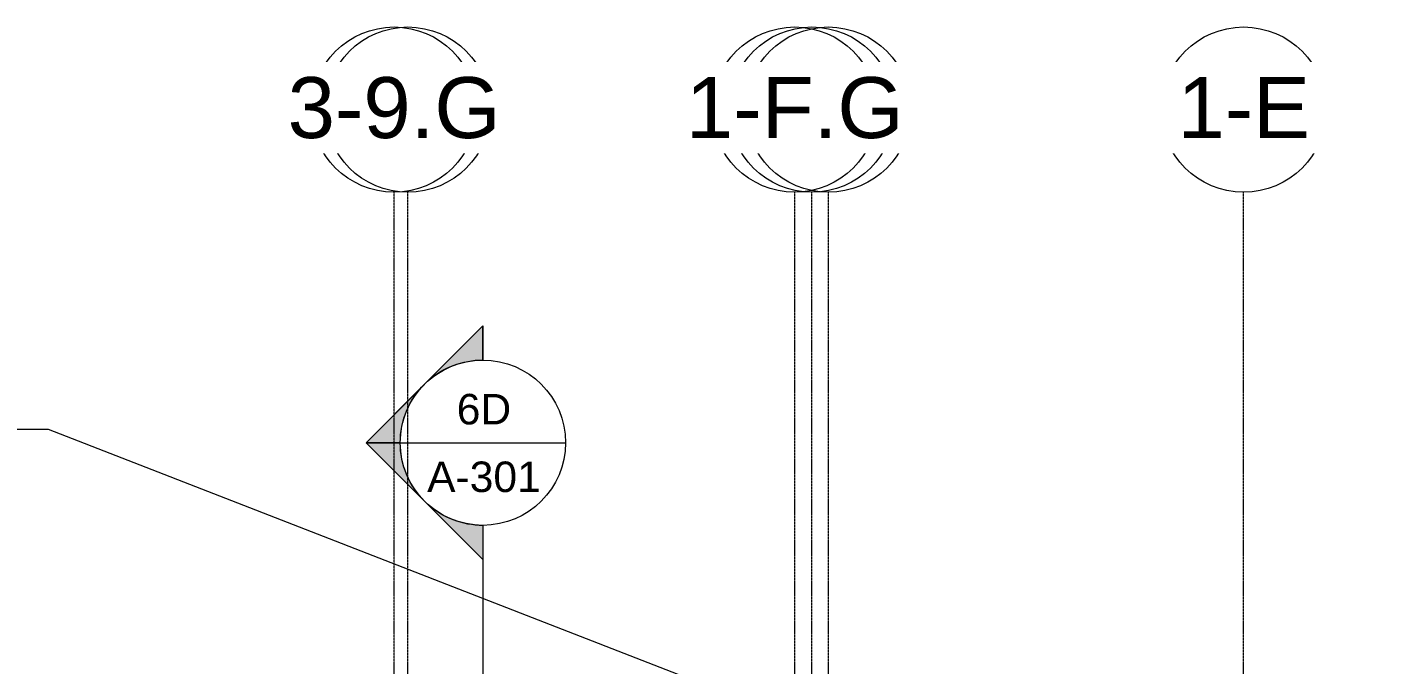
# Model space of a CAD drawing. Header units: inches. Extents: x 21408 to 98131, y -290 to 853.
# Drawn here: x 27372 to 28156, y 465 to 835 of the extents above; entities that cross this region are included whole.
import ezdxf

# ---------------------------------------------------------------- set-up
doc = ezdxf.new("R2010")
doc.units = ezdxf.units.IN
doc.header["$MEASUREMENT"] = 0
doc.linetypes.add('Grid Line 1_2_', pattern=[0.875, 0.5, -0.125, 0.125, -0.125])
for name, color, linetype, lineweight in [('A-ANNO-IDEN', 131, 'Continuous', 9), ('G-ANNO-SYMB', 111, 'Continuous', 9), ('S-GRID', 1, 'Continuous', 9), ('S-GRID-IDEN', 1, 'Continuous', 9)]:
    doc.layers.add(name, color=color, linetype=linetype, lineweight=lineweight)
doc.styles.add('Arial_1', font='arial.ttf', dxfattribs={"height": 35.407186})
doc.styles.add('Arial_2', font='arial.ttf', dxfattribs={"height": 17.703593})

# ---------------------------------------------------------------- blocks, each defined once
blk = doc.blocks.new('Grid - Grid Head - Circle-14747-Building Section - North_South looking East _ Clinic')
at = {"layer": 'S-GRID-IDEN'}
blk.add_circle((21143.8, 786.66), 48, dxfattribs=at)
blk = doc.blocks.new('Section - Section Head - Filled-1526-Building Section - North_South looking East _ Clinic')
at = {"layer": 'G-ANNO-SYMB'}
h = blk.add_hatch(color=256, dxfattribs=at)
edge = h.paths.add_edge_path(flags=0)
edge.add_arc((22248.83, 593.16), 48.06, 47.9216, 90)
edge.add_line((22248.83, 641.22), (22248.83, 661.04))
edge.add_line((22248.83, 661.04), (22281.04, 628.83))
h = blk.add_hatch(color=256, dxfattribs=at)
edge = h.paths.add_edge_path(flags=0)
edge.add_line((22282.77, 627.1), (22316.72, 593.16))
edge.add_line((22316.72, 593.16), (22296.83, 593.16))
edge.add_arc((22248.83, 593.16), 48, 360, 405)
h = blk.add_hatch(color=256, dxfattribs=at)
edge = h.paths.add_edge_path(flags=0)
edge.add_arc((22248.83, 593.16), 48, 315, 360)
edge.add_line((22296.83, 593.16), (22316.72, 593.16))
edge.add_line((22316.72, 593.16), (22282.77, 559.22))
h = blk.add_hatch(color=256, dxfattribs=at)
edge = h.paths.add_edge_path(flags=0)
edge.add_line((22281.04, 557.48), (22248.83, 525.27))
edge.add_line((22248.83, 525.27), (22248.83, 545.09))
edge.add_arc((22248.83, 593.16), 48.06, 270, 312.0784)
for p, q in [((22316.72, 593.16), (22248.83, 661.04)), ((22248.83, 641.16), (22248.83, 661.04)), ((22281.04, 628.83), (22248.83, 661.04)), ((22248.83, 661.04), (22248.83, 641.22)), ((22316.72, 593.16), (22282.77, 627.1)), ((22316.72, 593.16), (22248.83, 525.27)), ((22282.77, 559.22), (22316.72, 593.16)), ((22296.83, 593.16), (22316.72, 593.16)), ((22316.72, 593.16), (22296.83, 593.16)), ((22248.83, 525.27), (22281.04, 557.48)), ((22248.83, 545.16), (22248.83, 525.27)), ((22248.83, 545.09), (22248.83, 525.27))]:
    blk.add_line(p, q, dxfattribs=at)
for radius, start, end in [(48, 90, 270), (48.06, 47.9216, 90), (48, 270, 90), (48, 360, 45), (48, 315, 360), (48.06, 270, 312.0784)]:
    blk.add_arc((22248.83, 593.16), radius, start, end, dxfattribs=at)

msp = doc.modelspace()

# ---------------------------------------------------------------- linework, layer by layer
at = {"layer": 'A-ANNO-IDEN', "color": 153}
for p, q in [((27384.21, 600.83), (27330, 600.83)), ((28155.87, 300.65), (27384.21, 600.83))]:
    msp.add_line(p, q, dxfattribs=at)
at = {"layer": 'G-ANNO-SYMB'}
for p, q in [((27588.47, 593.16), (27684.47, 593.16)), ((27636.47, 545.16), (27636.47, -79.66))]:
    msp.add_line(p, q, dxfattribs=at)
at = {"layer": 'S-GRID', "linetype": 'Grid Line 1_2_'}
for p, q in [((27584.9, -273.16), (27584.9, 738.66)), ((27592.9, -273.16), (27592.9, 738.66)), ((27817.65, -273.16), (27817.65, 738.66)), ((27827.65, -273.16), (27827.65, 738.66)), ((27837.15, -273.16), (27837.15, 738.66)), ((28078.4, -273.16), (28078.4, 738.66)), ((28078.4, -273.16), (28078.4, 738.66))]:
    msp.add_line(p, q, dxfattribs=at)

# ---------------------------------------------------------------- block references
at = {"layer": 'G-ANNO-SYMB', "extrusion": (0, 0, -1)}
msp.add_blockref('Section - Section Head - Filled-1526-Building Section - North_South looking East _ Clinic', (-49885.3, 0), dxfattribs=at)
at = {"layer": 'S-GRID-IDEN'}
for p in [(6449.09, 0), (6693.34, 0), (6934.59, 0)]:
    msp.add_blockref('Grid - Grid Head - Circle-14747-Building Section - North_South looking East _ Clinic', p, dxfattribs=at)

# ---------------------------------------------------------------- texts
at = {"layer": 'G-ANNO-SYMB', "char_height": 17.704, "attachment_point": 2, "line_spacing_factor": 0.938532, "style": 'Arial_2'}
for s, insert, width in [('6D', (27637.09, 621.5), 37.584), ('A-301', (27637.09, 582.22), 78.624)]:
    msp.add_mtext(s, dxfattribs=dict(at, insert=insert, width=width))

# ---------------------------------------------------------------- next in the draw order: texts
at = {"layer": 'S-GRID-IDEN', "char_height": 35.407, "width": 85.104, "attachment_point": 2, "line_spacing_factor": 0.938532, "style": 'Arial_1', "bg_fill": 3, "box_fill_scale": 1.25, "bg_fill_color": 0, "bg_fill_transparency": 0}
for s, insert in [('3-9', (27592.89, 805.53)), ('3-8', (27837.14, 805.53)), ('3-7', (28078.39, 805.53))]:
    msp.add_mtext(s, dxfattribs=dict(at, insert=insert))

# ---------------------------------------------------------------- next in the draw order: block references
at = {"layer": 'S-GRID-IDEN'}
for p in [(6441.09, 0), (6683.84, 0), (6934.59, 0)]:
    msp.add_blockref('Grid - Grid Head - Circle-14747-Building Section - North_South looking East _ Clinic', p, dxfattribs=at)

# ---------------------------------------------------------------- next in the draw order: texts
at = {"layer": 'S-GRID-IDEN', "char_height": 35.407, "attachment_point": 2, "line_spacing_factor": 0.938532, "style": 'Arial_1', "bg_fill": 3, "box_fill_scale": 1.25, "bg_fill_color": 0, "bg_fill_transparency": 0}
for s, insert, width in [('3-9.G', (27584.89, 805.53), 147.312), ('1-F', (27827.64, 805.53), 88.128), ('1-E', (28078.39, 805.53), 91.584)]:
    msp.add_mtext(s, dxfattribs=dict(at, insert=insert, width=width))

# ---------------------------------------------------------------- next in the draw order: block references
at = {"layer": 'S-GRID-IDEN'}
msp.add_blockref('Grid - Grid Head - Circle-14747-Building Section - North_South looking East _ Clinic', (6673.84, 0), dxfattribs=at)

# ---------------------------------------------------------------- next in the draw order: texts
at = {"layer": 'S-GRID-IDEN', "insert": (27817.64, 805.53), "char_height": 35.407, "width": 150.336, "attachment_point": 2, "line_spacing_factor": 0.938532, "style": 'Arial_1', "bg_fill": 3, "box_fill_scale": 1.25, "bg_fill_color": 0, "bg_fill_transparency": 0}
msp.add_mtext('1-F.G', dxfattribs=at)

doc.saveas('drawing.dxf')
